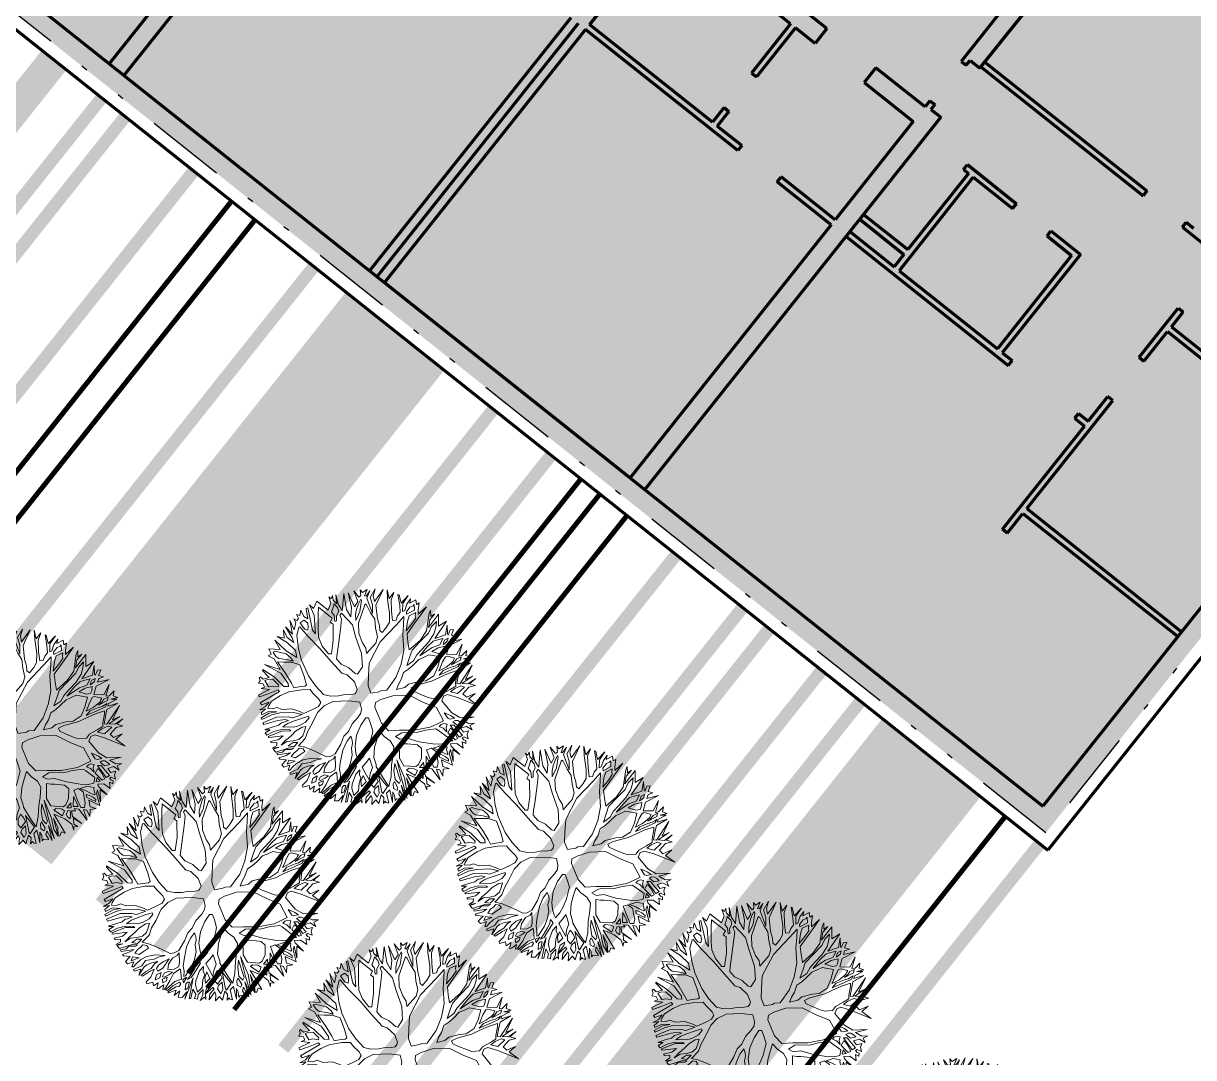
# Model space of a CAD drawing. Header units: metres. Extents: x -664657 to -643449, y -1076720 to -1062383.
# Drawn here: x -657629.28 to -657610.65, y -1068292.93 to -1068276.46 of the extents above; entities that cross this region are included whole.
import ezdxf

# ---------------------------------------------------------------- set-up
doc = ezdxf.new("R2010")
doc.units = ezdxf.units.M
doc.header["$LTSCALE"] = 0.1
doc.linetypes.add('DIVIDE', pattern=[31.75, 12.7, -6.35, 0, -6.35, 0, -6.35])
doc.layers.get('0').update_dxf_attribs({"color": 8, "lineweight": 9})
doc.layers.add('AA_THER_silná', color=1, linetype='Continuous', lineweight=70)
doc.layers.add('AA_THER_STAFAZ', color=252, linetype='Continuous', lineweight=0)
for name, color, linetype in [('AA_THER_srafy', 52, 'Continuous'), ('AA_THER_ZELEŇ', 53, 'Continuous'), ('AA_THER_čerchovaná', 84, 'DIVIDE')]:
    doc.layers.add(name, color=color, linetype=linetype)

# ---------------------------------------------------------------- blocks, each defined once
blk = doc.blocks.new('A$C0C461CEA')
for p, q in [((0.303, 0.735), (0.335, 0.855)), ((0.335, 0.855), (0.332, 0.706)), ((-0.025, 0.681), (-0.029, 0.73)), ((-0.029, 0.73), (-0.001, 0.656)), ((0.063, 0.606), (-0.009, 0.765)), ((-0.009, 0.765), (0.101, 0.706)), ((0.101, 0.706), (0.094, 0.804)), ((0.094, 0.804), (0.195, 0.61)), ((0.214, 0.725), (0.134, 0.788)), ((0.134, 0.788), (0.212, 0.751)), ((0.191, 0.795), (0.205, 0.826)), ((0.231, 0.749), (0.191, 0.795)), ((0.205, 0.826), (0.247, 0.779)), ((0.212, 0.751), (0.231, 0.749)), ((0.247, 0.779), (0.283, 0.818)), ((0.256, 0.734), (0.28, 0.713)), ((0.257, 0.695), (0.256, 0.734)), ((0.283, 0.818), (0.273, 0.766)), ((0.273, 0.766), (0.303, 0.735)), ((0.448, 0.732), (0.381, 0.832)), ((0.381, 0.832), (0.473, 0.745)), ((0.398, 0.641), (0.448, 0.732)), ((0.483, 0.777), (0.463, 0.845)), ((0.463, 0.845), (0.503, 0.812)), ((0.473, 0.745), (0.483, 0.777)), ((0.49, 0.711), (0.491, 0.762)), ((0.491, 0.762), (0.519, 0.739)), ((0.503, 0.812), (0.541, 0.849)), ((0.519, 0.739), (0.518, 0.634)), ((0.541, 0.849), (0.523, 0.775)), ((0.523, 0.775), (0.552, 0.829)), ((0.552, 0.829), (0.55, 0.733)), ((0.55, 0.733), (0.572, 0.716)), ((0.572, 0.716), (0.592, 0.82)), ((0.592, 0.82), (0.599, 0.69)), ((0.732, 0.619), (0.623, 0.824)), ((0.623, 0.824), (0.721, 0.691)), ((0.721, 0.691), (0.725, 0.772)), ((0.725, 0.772), (0.739, 0.638)), ((0.773, 0.691), (0.762, 0.79)), ((0.762, 0.79), (0.78, 0.708)), ((0.782, 0.71), (0.826, 0.755)), ((0.826, 0.755), (0.807, 0.687)), ((-0.25, 0.553), (-0.251, 0.627)), ((-0.251, 0.627), (-0.205, 0.61)), ((-0.205, 0.61), (-0.205, 0.641)), ((-0.205, 0.641), (-0.143, 0.596)), ((-0.108, 0.579), (-0.136, 0.688)), ((-0.136, 0.688), (-0.031, 0.479)), ((-0.062, 0.681), (-0.084, 0.71)), ((-0.084, 0.71), (-0.025, 0.681)), ((0.086, 0.573), (-0.062, 0.681)), ((-0.001, 0.656), (0.063, 0.606)), ((0.049, 0.709), (0.1, 0.674)), ((0.071, 0.64), (0.049, 0.709)), ((0.115, 0.58), (0.071, 0.64)), ((0.1, 0.674), (0.148, 0.626)), ((0.148, 0.626), (0.198, 0.54)), ((0.195, 0.61), (0.214, 0.725)), ((0.212, 0.581), (0.226, 0.644)), ((0.226, 0.644), (0.236, 0.684)), ((0.236, 0.684), (0.278, 0.625)), ((0.272, 0.676), (0.257, 0.695)), ((0.278, 0.625), (0.267, 0.543)), ((0.291, 0.657), (0.272, 0.676)), ((0.28, 0.713), (0.29, 0.678)), ((0.29, 0.678), (0.291, 0.657)), ((0.298, 0.594), (0.316, 0.668)), ((0.316, 0.668), (0.354, 0.641)), ((0.332, 0.706), (0.398, 0.641)), ((0.354, 0.641), (0.373, 0.618)), ((0.373, 0.618), (0.359, 0.578)), ((0.419, 0.639), (0.417, 0.618)), ((0.417, 0.618), (0.449, 0.568)), ((0.438, 0.663), (0.419, 0.639)), ((0.471, 0.697), (0.438, 0.663)), ((0.482, 0.682), (0.471, 0.697)), ((0.492, 0.669), (0.482, 0.682)), ((0.505, 0.682), (0.49, 0.711)), ((0.503, 0.634), (0.492, 0.669)), ((0.512, 0.575), (0.503, 0.634)), ((0.518, 0.634), (0.505, 0.682)), ((0.53, 0.531), (0.539, 0.622)), ((0.539, 0.622), (0.547, 0.66)), ((0.544, 0.723), (0.568, 0.689)), ((0.547, 0.66), (0.544, 0.723)), ((0.562, 0.609), (0.551, 0.471)), ((0.568, 0.689), (0.562, 0.609)), ((0.6, 0.66), (0.581, 0.563)), ((0.599, 0.69), (0.656, 0.641)), ((0.629, 0.644), (0.6, 0.66)), ((0.699, 0.587), (0.629, 0.644)), ((0.656, 0.641), (0.716, 0.594)), ((0.716, 0.594), (0.732, 0.619)), ((0.739, 0.638), (0.773, 0.691)), ((0.756, 0.617), (0.75, 0.55)), ((0.785, 0.647), (0.756, 0.617)), ((0.78, 0.708), (0.782, 0.71)), ((0.811, 0.549), (0.785, 0.647)), ((0.807, 0.687), (0.84, 0.599)), ((0.84, 0.599), (0.888, 0.613)), ((1.024, 0.679), (0.847, 0.53)), ((0.888, 0.613), (0.897, 0.711)), ((0.897, 0.711), (0.915, 0.627)), ((0.915, 0.627), (1.024, 0.679)), ((-0.386, 0.487), (-0.377, 0.497)), ((-0.28, 0.452), (-0.386, 0.487)), ((-0.377, 0.497), (-0.291, 0.473)), ((-0.291, 0.473), (-0.326, 0.577)), ((-0.326, 0.577), (-0.279, 0.488)), ((-0.256, 0.522), (-0.284, 0.582)), ((-0.284, 0.582), (-0.25, 0.553)), ((-0.279, 0.488), (-0.209, 0.448)), ((-0.207, 0.472), (-0.256, 0.522)), ((-0.215, 0.587), (-0.164, 0.562)), ((-0.208, 0.57), (-0.215, 0.587)), ((-0.212, 0.536), (-0.208, 0.57)), ((-0.186, 0.48), (-0.212, 0.536)), ((-0.164, 0.562), (-0.163, 0.47)), ((-0.143, 0.596), (-0.108, 0.579)), ((-0.134, 0.562), (-0.138, 0.487)), ((-0.138, 0.487), (-0.095, 0.443)), ((-0.111, 0.544), (-0.134, 0.562)), ((-0.084, 0.536), (-0.111, 0.544)), ((-0.05, 0.471), (-0.084, 0.536)), ((0.141, 0.467), (0.086, 0.573)), ((0.154, 0.458), (0.115, 0.58)), ((0.198, 0.54), (0.234, 0.438)), ((0.236, 0.499), (0.212, 0.581)), ((0.281, 0.388), (0.236, 0.499)), ((0.267, 0.543), (0.281, 0.388)), ((0.299, 0.519), (0.298, 0.594)), ((0.359, 0.578), (0.299, 0.519)), ((0.392, 0.572), (0.318, 0.477)), ((0.469, 0.501), (0.392, 0.572)), ((0.449, 0.568), (0.492, 0.518)), ((0.532, 0.422), (0.469, 0.501)), ((0.492, 0.518), (0.511, 0.491)), ((0.511, 0.491), (0.512, 0.575)), ((0.551, 0.471), (0.53, 0.531)), ((0.581, 0.563), (0.574, 0.456)), ((0.735, 0.569), (0.699, 0.587)), ((0.736, 0.502), (0.735, 0.569)), ((0.738, 0.409), (0.736, 0.502)), ((0.75, 0.55), (0.759, 0.494)), ((0.759, 0.494), (0.811, 0.549)), ((0.847, 0.53), (0.772, 0.454)), ((1.039, 0.454), (1.103, 0.589)), ((1.103, 0.589), (1.074, 0.465)), ((1.074, 0.465), (1.137, 0.506)), ((1.137, 0.506), (1.166, 0.562)), ((1.213, 0.508), (1.154, 0.472)), ((1.166, 0.562), (1.164, 0.508)), ((1.164, 0.508), (1.213, 0.508)), ((-0.436, 0.238), (-0.503, 0.376)), ((-0.503, 0.376), (-0.397, 0.235)), ((-0.394, 0.371), (-0.482, 0.412)), ((-0.482, 0.412), (-0.394, 0.388)), ((-0.394, 0.388), (-0.424, 0.459)), ((-0.424, 0.459), (-0.372, 0.399)), ((-0.256, 0.32), (-0.394, 0.371)), ((-0.372, 0.399), (-0.265, 0.347)), ((-0.209, 0.421), (-0.28, 0.452)), ((-0.209, 0.448), (-0.207, 0.472)), ((-0.194, 0.381), (-0.209, 0.421)), ((-0.162, 0.346), (-0.194, 0.381)), ((-0.163, 0.47), (-0.186, 0.48)), ((-0.157, 0.436), (-0.114, 0.321)), ((-0.081, 0.391), (-0.157, 0.436)), ((-0.095, 0.443), (-0.013, 0.385)), ((0.012, 0.333), (-0.081, 0.391)), ((-0.013, 0.385), (-0.05, 0.471)), ((-0.031, 0.479), (0.019, 0.379)), ((0.019, 0.379), (0.096, 0.349)), ((0.175, 0.322), (0.141, 0.467)), ((0.193, 0.345), (0.154, 0.458)), ((0.234, 0.438), (0.258, 0.367)), ((0.258, 0.367), (0.296, 0.309)), ((0.314, 0.414), (0.309, 0.363)), ((0.318, 0.477), (0.314, 0.414)), ((0.54, 0.324), (0.532, 0.422)), ((0.571, 0.374), (0.551, 0.283)), ((0.574, 0.456), (0.571, 0.374)), ((0.76, 0.363), (0.738, 0.409)), ((0.772, 0.454), (0.768, 0.41)), ((0.768, 0.41), (0.8, 0.37)), ((0.8, 0.37), (0.955, 0.401)), ((0.983, 0.384), (0.943, 0.354)), ((0.955, 0.401), (1.039, 0.454)), ((1.022, 0.404), (0.983, 0.384)), ((1.008, 0.359), (1.022, 0.404)), ((1.06, 0.421), (1.046, 0.396)), ((1.046, 0.396), (1.046, 0.37)), ((1.046, 0.37), (1.102, 0.394)), ((1.085, 0.438), (1.06, 0.421)), ((1.084, 0.364), (1.065, 0.329)), ((1.151, 0.377), (1.084, 0.364)), ((1.117, 0.447), (1.085, 0.438)), ((1.102, 0.394), (1.117, 0.447)), ((1.154, 0.472), (1.142, 0.409)), ((1.142, 0.409), (1.193, 0.416)), ((1.216, 0.393), (1.151, 0.377)), ((1.193, 0.416), (1.206, 0.47)), ((1.206, 0.47), (1.232, 0.441)), ((1.216, 0.353), (1.216, 0.393)), ((1.232, 0.441), (1.276, 0.429)), ((1.276, 0.429), (1.239, 0.399)), ((1.239, 0.399), (1.239, 0.378)), ((1.239, 0.378), (1.266, 0.383)), ((1.266, 0.383), (1.281, 0.398)), ((1.308, 0.383), (1.275, 0.358)), ((1.281, 0.398), (1.308, 0.383)), ((-0.526, 0.187), (-0.556, 0.247)), ((-0.556, 0.247), (-0.505, 0.187)), ((-0.495, 0.221), (-0.55, 0.309)), ((-0.55, 0.309), (-0.495, 0.256)), ((-0.495, 0.256), (-0.436, 0.238)), ((-0.265, 0.347), (-0.176, 0.312)), ((-0.174, 0.275), (-0.256, 0.32)), ((-0.176, 0.312), (-0.162, 0.346)), ((-0.142, 0.224), (-0.174, 0.275)), ((-0.114, 0.321), (-0.04, 0.095)), ((0.154, 0.269), (0.012, 0.333)), ((0.096, 0.349), (0.175, 0.322)), ((0.266, 0.178), (0.154, 0.269)), ((0.24, 0.295), (0.193, 0.345)), ((0.308, 0.222), (0.24, 0.295)), ((0.296, 0.309), (0.308, 0.222)), ((0.309, 0.363), (0.334, 0.286)), ((0.334, 0.286), (0.348, 0.221)), ((0.485, 0.148), (0.513, 0.258)), ((0.513, 0.258), (0.54, 0.324)), ((0.551, 0.283), (0.534, 0.218)), ((0.619, 0.192), (0.694, 0.255)), ((0.694, 0.255), (0.731, 0.289)), ((0.834, 0.289), (0.726, 0.197)), ((0.731, 0.289), (0.76, 0.363)), ((0.992, 0.29), (0.834, 0.289)), ((0.943, 0.354), (0.922, 0.336)), ((0.922, 0.336), (0.992, 0.342)), ((0.99, 0.219), (0.992, 0.29)), ((0.992, 0.342), (1.008, 0.359)), ((1.019, 0.28), (1.014, 0.25)), ((1.014, 0.25), (1.022, 0.223)), ((1.04, 0.305), (1.019, 0.28)), ((1.022, 0.223), (1.057, 0.251)), ((1.065, 0.28), (1.04, 0.305)), ((1.161, 0.247), (1.054, 0.196)), ((1.057, 0.251), (1.11, 0.266)), ((1.065, 0.329), (1.216, 0.353)), ((1.11, 0.266), (1.065, 0.28)), ((1.115, 0.327), (1.094, 0.318)), ((1.094, 0.318), (1.123, 0.272)), ((1.157, 0.334), (1.115, 0.327)), ((1.123, 0.272), (1.221, 0.303)), ((1.223, 0.332), (1.157, 0.334)), ((1.207, 0.21), (1.161, 0.247)), ((1.221, 0.277), (1.173, 0.268)), ((1.173, 0.268), (1.209, 0.239)), ((1.209, 0.239), (1.221, 0.277)), ((1.221, 0.303), (1.223, 0.332)), ((1.265, 0.299), (1.236, 0.242)), ((1.263, 0.236), (1.379, 0.275)), ((1.336, 0.335), (1.265, 0.299)), ((1.275, 0.358), (1.336, 0.335)), ((1.379, 0.275), (1.301, 0.236)), ((-0.612, 0.165), (-0.577, 0.172)), ((-0.557, 0.142), (-0.612, 0.165)), ((-0.577, 0.172), (-0.583, 0.229)), ((-0.583, 0.229), (-0.536, 0.174)), ((-0.551, 0.117), (-0.557, 0.142)), ((-0.536, 0.174), (-0.526, 0.187)), ((-0.509, 0.126), (-0.526, 0.126)), ((-0.526, 0.126), (-0.492, 0.08)), ((-0.416, 0.057), (-0.509, 0.126)), ((-0.505, 0.187), (-0.335, 0.163)), ((-0.415, 0.205), (-0.495, 0.221)), ((-0.444, 0.15), (-0.46, 0.141)), ((-0.46, 0.141), (-0.318, -0.013)), ((-0.353, 0.149), (-0.444, 0.15)), ((-0.335, 0.163), (-0.415, 0.205)), ((-0.397, 0.235), (-0.263, 0.181)), ((-0.273, 0.155), (-0.353, 0.149)), ((-0.191, 0.121), (-0.273, 0.155)), ((-0.263, 0.181), (-0.194, 0.167)), ((-0.194, 0.167), (-0.145, 0.146)), ((-0.145, 0.146), (-0.114, 0.159)), ((-0.114, 0.159), (-0.142, 0.224)), ((0.364, 0.065), (0.266, 0.178)), ((0.348, 0.221), (0.354, 0.16)), ((0.354, 0.16), (0.409, 0.103)), ((0.498, 0.096), (0.485, 0.148)), ((0.534, 0.218), (0.533, 0.155)), ((0.533, 0.155), (0.567, 0.153)), ((0.567, 0.153), (0.619, 0.192)), ((0.726, 0.197), (0.588, 0.099)), ((0.934, -0.024), (0.985, 0.138)), ((0.985, 0.138), (0.99, 0.219)), ((1.029, 0.181), (0.99, 0.078)), ((1.054, 0.196), (1.029, 0.181)), ((1.15, 0.081), (1.193, 0.151)), ((1.193, 0.151), (1.207, 0.21)), ((1.249, 0.194), (1.201, 0.132)), ((1.201, 0.132), (1.201, 0.118)), ((1.236, 0.242), (1.263, 0.236)), ((1.242, 0.105), (1.277, 0.128)), ((1.268, 0.179), (1.249, 0.194)), ((1.314, 0.169), (1.268, 0.179)), ((1.277, 0.128), (1.319, 0.158)), ((1.411, 0.18), (1.289, 0.213)), ((1.289, 0.213), (1.317, 0.184)), ((1.327, 0.131), (1.294, 0.108)), ((1.301, 0.236), (1.411, 0.18)), ((1.305, 0.077), (1.384, 0.138)), ((1.319, 0.158), (1.314, 0.169)), ((1.317, 0.184), (1.443, 0.155)), ((1.367, 0.149), (1.327, 0.131)), ((1.443, 0.155), (1.34, 0.081)), ((1.384, 0.138), (1.367, 0.149)), ((-0.493, -0.002), (-0.644, 0.041)), ((-0.644, 0.041), (-0.485, 0.03)), ((-0.635, 0.101), (-0.551, 0.117)), ((-0.519, 0.086), (-0.635, 0.101)), ((-0.485, 0.03), (-0.519, 0.086)), ((-0.492, 0.08), (-0.453, 0.038)), ((-0.453, 0.038), (-0.411, 0.003)), ((-0.354, -0.026), (-0.416, 0.057)), ((-0.411, 0.003), (-0.354, -0.026)), ((-0.099, 0.096), (-0.191, 0.121)), ((-0.05, 0.048), (-0.099, 0.096)), ((0, -0.086), (-0.05, 0.048)), ((-0.04, 0.095), (0.101, -0.11)), ((0.435, -0.079), (0.364, 0.065)), ((0.409, 0.103), (0.439, 0.053)), ((0.439, 0.053), (0.476, 0.01)), ((0.476, 0.01), (0.498, 0.096)), ((0.588, 0.099), (0.514, -0.053)), ((0.99, 0.078), (0.966, -0.017)), ((1.064, -0.035), (1.15, 0.081)), ((1.184, 0.044), (1.176, -0.007)), ((1.242, 0.072), (1.184, 0.044)), ((1.201, 0.118), (1.192, 0.06)), ((1.192, 0.06), (1.242, 0.105)), ((1.297, 0.051), (1.242, 0.072)), ((1.294, 0.108), (1.276, 0.086)), ((1.276, 0.086), (1.305, 0.077)), ((1.347, 0.037), (1.297, 0.051)), ((1.34, 0.081), (1.406, 0.061)), ((1.386, 0.006), (1.347, 0.037)), ((1.367, -0.026), (1.386, 0.006)), ((1.421, 0.016), (1.398, -0.011)), ((1.406, 0.061), (1.454, 0.109)), ((1.495, 0.013), (1.421, 0.016)), ((1.454, 0.109), (1.431, 0.05)), ((1.431, 0.05), (1.495, 0.013)), ((-0.672, -0.144), (-0.697, -0.115)), ((-0.697, -0.115), (-0.649, -0.134)), ((-0.599, -0.118), (-0.687, -0.081)), ((-0.687, -0.081), (-0.582, -0.108)), ((-0.508, -0.101), (-0.659, -0.004)), ((-0.659, -0.004), (-0.5, -0.057)), ((-0.649, -0.134), (-0.599, -0.118)), ((-0.582, -0.108), (-0.544, -0.105)), ((-0.544, -0.105), (-0.508, -0.101)), ((-0.5, -0.057), (-0.412, -0.054)), ((-0.412, -0.054), (-0.493, -0.002)), ((-0.33, -0.078), (-0.491, -0.12)), ((-0.491, -0.12), (-0.481, -0.145)), ((-0.208, -0.104), (-0.33, -0.078)), ((-0.318, -0.013), (-0.221, -0.06)), ((-0.221, -0.06), (-0.118, -0.072)), ((-0.023, -0.134), (-0.208, -0.104)), ((-0.118, -0.072), (-0.051, -0.067)), ((-0.051, -0.067), (0, -0.086)), ((0.101, -0.11), (0.215, -0.18)), ((0.412, -0.132), (0.435, -0.079)), ((0.514, -0.053), (0.492, -0.182)), ((0.864, -0.159), (0.934, -0.024)), ((0.908, -0.119), (0.897, -0.15)), ((0.966, -0.017), (0.908, -0.119)), ((0.973, -0.127), (1.064, -0.035)), ((1.084, -0.067), (1.026, -0.151)), ((1.138, -0.047), (1.084, -0.067)), ((1.225, -0.095), (1.138, -0.047)), ((1.176, -0.007), (1.277, -0.02)), ((1.271, -0.153), (1.225, -0.095)), ((1.231, -0.04), (1.321, -0.091)), ((1.289, -0.041), (1.231, -0.04)), ((1.277, -0.02), (1.367, -0.026)), ((1.324, -0.116), (1.277, -0.096)), ((1.277, -0.096), (1.303, -0.157)), ((1.346, -0.047), (1.289, -0.041)), ((1.303, -0.157), (1.324, -0.116)), ((1.321, -0.091), (1.346, -0.047)), ((1.374, -0.053), (1.346, -0.093)), ((1.346, -0.093), (1.374, -0.091)), ((1.374, -0.091), (1.353, -0.129)), ((1.514, -0.029), (1.374, -0.053)), ((1.398, -0.011), (1.514, -0.029)), ((1.41, -0.147), (1.519, -0.094)), ((1.519, -0.094), (1.431, -0.145)), ((-0.721, -0.288), (-0.583, -0.227)), ((-0.701, -0.157), (-0.672, -0.144)), ((-0.634, -0.167), (-0.701, -0.157)), ((-0.49, -0.229), (-0.658, -0.302)), ((-0.583, -0.227), (-0.634, -0.167)), ((-0.561, -0.129), (-0.611, -0.142)), ((-0.611, -0.142), (-0.575, -0.175)), ((-0.575, -0.175), (-0.552, -0.204)), ((-0.519, -0.137), (-0.561, -0.129)), ((-0.552, -0.204), (-0.506, -0.197)), ((-0.491, -0.179), (-0.519, -0.137)), ((-0.506, -0.197), (-0.448, -0.22)), ((-0.444, -0.203), (-0.491, -0.179)), ((-0.465, -0.267), (-0.49, -0.229)), ((-0.481, -0.145), (-0.435, -0.149)), ((-0.448, -0.22), (-0.444, -0.203)), ((-0.435, -0.149), (-0.35, -0.207)), ((-0.35, -0.207), (-0.2, -0.314)), ((0.101, -0.19), (-0.023, -0.134)), ((0.147, -0.271), (0.101, -0.19)), ((0.215, -0.18), (0.302, -0.23)), ((0.302, -0.23), (0.386, -0.241)), ((0.386, -0.241), (0.412, -0.157)), ((0.412, -0.157), (0.412, -0.132)), ((0.492, -0.182), (0.493, -0.246)), ((0.814, -0.262), (0.864, -0.159)), ((0.897, -0.15), (0.901, -0.228)), ((0.901, -0.228), (0.946, -0.198)), ((0.946, -0.198), (0.973, -0.127)), ((1.009, -0.187), (0.98, -0.225)), ((0.98, -0.225), (1.12, -0.297)), ((1.026, -0.151), (1.009, -0.187)), ((1.208, -0.294), (1.276, -0.187)), ((1.287, -0.212), (1.256, -0.26)), ((1.262, -0.288), (1.356, -0.236)), ((1.276, -0.187), (1.271, -0.153)), ((1.318, -0.192), (1.287, -0.212)), ((1.394, -0.229), (1.298, -0.308)), ((1.356, -0.236), (1.318, -0.192)), ((1.347, -0.14), (1.333, -0.161)), ((1.333, -0.161), (1.36, -0.194)), ((1.368, -0.148), (1.347, -0.14)), ((1.353, -0.129), (1.41, -0.147)), ((1.36, -0.194), (1.389, -0.194)), ((1.4, -0.166), (1.368, -0.148)), ((1.389, -0.194), (1.421, -0.179)), ((1.476, -0.191), (1.394, -0.229)), ((1.421, -0.179), (1.4, -0.166)), ((1.431, -0.145), (1.486, -0.17)), ((1.541, -0.201), (1.476, -0.191)), ((1.486, -0.17), (1.527, -0.148)), ((1.527, -0.148), (1.511, -0.184)), ((1.511, -0.184), (1.541, -0.201)), ((-0.722, -0.374), (-0.67, -0.354)), ((-0.67, -0.354), (-0.721, -0.288)), ((-0.658, -0.302), (-0.588, -0.343)), ((-0.588, -0.343), (-0.459, -0.411)), ((-0.431, -0.251), (-0.465, -0.267)), ((-0.402, -0.266), (-0.431, -0.251)), ((-0.281, -0.328), (-0.402, -0.266)), ((-0.167, -0.411), (-0.281, -0.328)), ((-0.2, -0.314), (-0.141, -0.358)), ((-0.141, -0.358), (-0.098, -0.387)), ((-0.025, -0.371), (0.046, -0.318)), ((0.046, -0.318), (0.128, -0.29)), ((0.202, -0.337), (0.101, -0.37)), ((0.128, -0.29), (0.147, -0.271)), ((0.284, -0.347), (0.202, -0.337)), ((0.301, -0.364), (0.284, -0.347)), ((0.493, -0.246), (0.533, -0.274)), ((0.533, -0.274), (0.71, -0.29)), ((0.71, -0.29), (0.814, -0.262)), ((0.773, -0.347), (0.846, -0.329)), ((0.833, -0.407), (0.773, -0.347)), ((0.846, -0.329), (0.914, -0.295)), ((0.914, -0.295), (0.987, -0.292)), ((0.987, -0.292), (1.076, -0.35)), ((1.076, -0.35), (1.146, -0.402)), ((1.12, -0.297), (1.208, -0.294)), ((1.322, -0.346), (1.122, -0.328)), ((1.122, -0.328), (1.314, -0.377)), ((1.256, -0.26), (1.262, -0.288)), ((1.298, -0.308), (1.389, -0.301)), ((1.436, -0.382), (1.322, -0.346)), ((1.439, -0.334), (1.334, -0.329)), ((1.334, -0.329), (1.521, -0.375)), ((1.389, -0.301), (1.527, -0.295)), ((1.513, -0.369), (1.439, -0.334)), ((1.527, -0.295), (1.496, -0.321)), ((1.496, -0.321), (1.528, -0.358)), ((1.528, -0.358), (1.513, -0.369)), ((-0.605, -0.381), (-0.722, -0.374)), ((-0.671, -0.512), (-0.715, -0.477)), ((-0.715, -0.477), (-0.643, -0.483)), ((-0.705, -0.422), (-0.705, -0.403)), ((-0.705, -0.403), (-0.475, -0.468)), ((-0.602, -0.457), (-0.705, -0.422)), ((-0.643, -0.483), (-0.602, -0.457)), ((-0.562, -0.478), (-0.608, -0.497)), ((-0.429, -0.459), (-0.605, -0.381)), ((-0.528, -0.49), (-0.562, -0.478)), ((-0.475, -0.468), (-0.429, -0.459)), ((-0.459, -0.411), (-0.383, -0.446)), ((-0.383, -0.446), (-0.284, -0.456)), ((-0.284, -0.456), (-0.182, -0.436)), ((-0.099, -0.448), (-0.274, -0.489)), ((-0.182, -0.436), (-0.167, -0.411)), ((0.06, -0.41), (-0.099, -0.448)), ((-0.098, -0.387), (-0.025, -0.371)), ((0.101, -0.37), (0.06, -0.41)), ((0.252, -0.551), (0.271, -0.484)), ((0.271, -0.484), (0.295, -0.448)), ((0.295, -0.448), (0.313, -0.389)), ((0.313, -0.389), (0.301, -0.364)), ((0.348, -0.481), (0.309, -0.559)), ((0.414, -0.386), (0.348, -0.481)), ((0.482, -0.404), (0.414, -0.386)), ((0.518, -0.429), (0.482, -0.404)), ((0.544, -0.477), (0.518, -0.429)), ((0.574, -0.561), (0.544, -0.477)), ((0.601, -0.382), (0.587, -0.408)), ((0.587, -0.408), (0.628, -0.487)), ((0.66, -0.39), (0.601, -0.382)), ((0.74, -0.406), (0.66, -0.39)), ((0.768, -0.431), (0.74, -0.406)), ((0.831, -0.489), (0.768, -0.431)), ((0.896, -0.469), (0.833, -0.407)), ((0.987, -0.527), (0.896, -0.469)), ((1.146, -0.366), (1.331, -0.398)), ((1.205, -0.406), (1.146, -0.366)), ((1.146, -0.402), (1.247, -0.462)), ((1.293, -0.438), (1.205, -0.406)), ((1.247, -0.462), (1.328, -0.531)), ((1.35, -0.423), (1.293, -0.438)), ((1.308, -0.455), (1.382, -0.454)), ((1.323, -0.478), (1.308, -0.455)), ((1.314, -0.377), (1.526, -0.421)), ((1.367, -0.498), (1.323, -0.478)), ((1.331, -0.398), (1.35, -0.423)), ((1.403, -0.475), (1.367, -0.498)), ((1.526, -0.421), (1.375, -0.412)), ((1.375, -0.412), (1.53, -0.449)), ((1.382, -0.454), (1.403, -0.475)), ((1.53, -0.449), (1.415, -0.452)), ((1.415, -0.452), (1.445, -0.477)), ((1.521, -0.375), (1.436, -0.382)), ((1.445, -0.477), (1.505, -0.474)), ((1.505, -0.474), (1.477, -0.522)), ((-0.697, -0.539), (-0.671, -0.512)), ((-0.651, -0.541), (-0.697, -0.539)), ((-0.67, -0.585), (-0.643, -0.564)), ((-0.628, -0.583), (-0.67, -0.585)), ((-0.643, -0.564), (-0.651, -0.541)), ((-0.569, -0.633), (-0.628, -0.583)), ((-0.608, -0.497), (-0.603, -0.545)), ((-0.603, -0.545), (-0.555, -0.54)), ((-0.569, -0.566), (-0.571, -0.578)), ((-0.571, -0.578), (-0.503, -0.638)), ((-0.439, -0.537), (-0.569, -0.566)), ((-0.555, -0.54), (-0.523, -0.534)), ((-0.5, -0.512), (-0.528, -0.49)), ((-0.523, -0.534), (-0.5, -0.512)), ((-0.274, -0.489), (-0.439, -0.537)), ((0.215, -0.623), (0.252, -0.551)), ((0.309, -0.559), (0.276, -0.629)), ((0.627, -0.632), (0.574, -0.561)), ((0.628, -0.487), (0.7, -0.576)), ((0.7, -0.576), (0.793, -0.643)), ((0.885, -0.552), (0.831, -0.489)), ((0.927, -0.618), (0.885, -0.552)), ((0.973, -0.572), (1.072, -0.589)), ((0.997, -0.622), (0.973, -0.572)), ((1.063, -0.541), (0.987, -0.527)), ((1.084, -0.55), (1.063, -0.541)), ((1.072, -0.589), (1.119, -0.642)), ((1.24, -0.542), (1.084, -0.55)), ((1.135, -0.61), (1.181, -0.601)), ((1.271, -0.556), (1.173, -0.572)), ((1.173, -0.572), (1.345, -0.623)), ((1.181, -0.601), (1.228, -0.603)), ((1.228, -0.603), (1.262, -0.674)), ((1.328, -0.531), (1.24, -0.542)), ((1.32, -0.545), (1.271, -0.556)), ((1.362, -0.62), (1.32, -0.545)), ((1.492, -0.575), (1.361, -0.539)), ((1.361, -0.539), (1.376, -0.585)), ((1.376, -0.585), (1.48, -0.613)), ((1.434, -0.521), (1.395, -0.521)), ((1.395, -0.521), (1.492, -0.575)), ((1.485, -0.543), (1.434, -0.521)), ((1.477, -0.522), (1.485, -0.543)), ((-0.537, -0.67), (-0.676, -0.63)), ((-0.676, -0.63), (-0.569, -0.633)), ((-0.639, -0.698), (-0.537, -0.67)), ((-0.507, -0.691), (-0.639, -0.698)), ((-0.532, -0.735), (-0.456, -0.699)), ((-0.456, -0.699), (-0.507, -0.691)), ((-0.503, -0.638), (-0.373, -0.687)), ((-0.374, -0.724), (-0.483, -0.76)), ((-0.302, -0.746), (-0.374, -0.724)), ((-0.373, -0.687), (-0.256, -0.714)), ((-0.256, -0.714), (-0.076, -0.727)), ((-0.076, -0.727), (0.048, -0.713)), ((0.048, -0.713), (0.165, -0.682)), ((0.165, -0.682), (0.215, -0.623)), ((0.276, -0.629), (0.273, -0.73)), ((0.648, -0.697), (0.627, -0.632)), ((0.706, -0.765), (0.648, -0.697)), ((0.68, -0.635), (0.71, -0.698)), ((0.723, -0.641), (0.68, -0.635)), ((0.71, -0.698), (0.771, -0.775)), ((0.755, -0.654), (0.723, -0.641)), ((0.793, -0.687), (0.755, -0.654)), ((0.793, -0.643), (0.86, -0.669)), ((0.861, -0.713), (0.793, -0.687)), ((0.86, -0.669), (0.919, -0.683)), ((0.923, -0.765), (0.861, -0.713)), ((0.919, -0.683), (0.953, -0.683)), ((0.953, -0.683), (0.927, -0.618)), ((1.018, -0.681), (0.997, -0.622)), ((1.087, -0.68), (1.018, -0.681)), ((1.033, -0.716), (1.053, -0.774)), ((1.078, -0.743), (1.033, -0.716)), ((1.171, -0.679), (1.087, -0.68)), ((1.099, -0.713), (1.174, -0.717)), ((1.139, -0.759), (1.099, -0.713)), ((1.119, -0.642), (1.171, -0.679)), ((1.169, -0.658), (1.135, -0.61)), ((1.218, -0.683), (1.169, -0.658)), ((1.174, -0.717), (1.193, -0.78)), ((1.262, -0.674), (1.218, -0.683)), ((1.22, -0.716), (1.225, -0.775)), ((1.246, -0.741), (1.22, -0.716)), ((1.339, -0.652), (1.266, -0.621)), ((1.266, -0.621), (1.279, -0.67)), ((1.279, -0.67), (1.304, -0.696)), ((1.304, -0.696), (1.367, -0.69)), ((1.367, -0.69), (1.339, -0.652)), ((1.345, -0.623), (1.362, -0.62)), ((1.404, -0.631), (1.364, -0.641)), ((1.364, -0.641), (1.432, -0.706)), ((1.432, -0.706), (1.386, -0.715)), ((1.386, -0.715), (1.406, -0.775)), ((1.457, -0.664), (1.404, -0.631)), ((1.461, -0.634), (1.444, -0.636)), ((1.444, -0.636), (1.457, -0.664)), ((1.48, -0.613), (1.461, -0.634)), ((-0.54, -0.767), (-0.622, -0.732)), ((-0.622, -0.732), (-0.532, -0.735)), ((-0.483, -0.76), (-0.59, -0.822)), ((-0.59, -0.822), (-0.54, -0.767)), ((-0.568, -0.862), (-0.416, -0.81)), ((-0.388, -0.824), (-0.446, -0.892)), ((-0.416, -0.81), (-0.302, -0.746)), ((-0.329, -0.8), (-0.388, -0.824)), ((-0.381, -0.913), (-0.335, -0.847)), ((-0.335, -0.847), (-0.287, -0.798)), ((-0.287, -0.798), (-0.329, -0.8)), ((-0.283, -0.813), (-0.322, -0.887)), ((-0.221, -0.753), (-0.283, -0.813)), ((-0.092, -0.771), (-0.221, -0.753)), ((-0.004, -0.791), (-0.092, -0.771)), ((-0.024, -0.869), (-0.002, -0.812)), ((-0.002, -0.812), (-0.004, -0.791)), ((0.055, -0.78), (0.014, -0.86)), ((0.103, -0.771), (0.055, -0.78)), ((0.185, -0.745), (0.103, -0.771)), ((0.227, -0.745), (0.185, -0.745)), ((0.25, -0.786), (0.227, -0.745)), ((0.249, -0.862), (0.25, -0.786)), ((0.273, -0.73), (0.303, -0.824)), ((0.303, -0.824), (0.376, -0.924)), ((0.766, -0.864), (0.706, -0.765)), ((0.771, -0.775), (0.873, -0.86)), ((0.975, -0.826), (0.923, -0.765)), ((0.943, -0.738), (0.987, -0.729)), ((0.979, -0.769), (0.943, -0.738)), ((1.031, -0.928), (0.975, -0.826)), ((1.005, -0.804), (0.979, -0.769)), ((0.987, -0.729), (1.026, -0.796)), ((1.045, -0.869), (1.005, -0.804)), ((1.026, -0.796), (1.051, -0.84)), ((1.051, -0.84), (1.075, -0.882)), ((1.053, -0.774), (1.127, -0.856)), ((1.111, -0.744), (1.078, -0.743)), ((1.151, -0.786), (1.111, -0.744)), ((1.193, -0.78), (1.139, -0.759)), ((1.217, -0.83), (1.151, -0.786)), ((1.239, -0.897), (1.217, -0.83)), ((1.225, -0.775), (1.289, -0.835)), ((1.293, -0.863), (1.24, -0.831)), ((1.24, -0.831), (1.264, -0.903)), ((1.269, -0.792), (1.246, -0.741)), ((1.292, -0.73), (1.269, -0.733)), ((1.269, -0.733), (1.293, -0.833)), ((1.289, -0.835), (1.269, -0.792)), ((1.314, -0.791), (1.292, -0.73)), ((1.293, -0.833), (1.345, -0.856)), ((1.366, -0.826), (1.314, -0.791)), ((1.351, -0.74), (1.321, -0.736)), ((1.321, -0.736), (1.366, -0.826)), ((1.406, -0.775), (1.351, -0.74)), ((-0.457, -0.859), (-0.568, -0.862)), ((-0.519, -0.958), (-0.457, -0.859)), ((-0.458, -0.964), (-0.519, -0.958)), ((-0.463, -0.909), (-0.469, -0.936)), ((-0.469, -0.936), (-0.415, -0.93)), ((-0.446, -0.892), (-0.463, -0.909)), ((-0.456, -0.999), (-0.458, -0.964)), ((-0.402, -0.959), (-0.456, -0.999)), ((-0.415, -0.93), (-0.381, -0.913)), ((-0.275, -0.955), (-0.402, -0.959)), ((-0.396, -1.075), (-0.275, -0.955)), ((-0.237, -0.968), (-0.396, -1.075)), ((-0.322, -0.887), (-0.355, -0.942)), ((-0.355, -0.942), (-0.206, -0.924)), ((-0.105, -0.95), (-0.237, -0.968)), ((-0.206, -0.924), (-0.095, -0.918)), ((-0.078, -0.962), (-0.105, -0.95)), ((-0.102, -1.004), (-0.078, -0.962)), ((-0.095, -0.918), (-0.04, -0.918)), ((-0.04, -0.918), (-0.024, -0.869)), ((0.014, -0.86), (-0.027, -0.987)), ((0.206, -0.982), (0.243, -0.953)), ((0.243, -0.953), (0.249, -0.862)), ((0.292, -0.925), (0.277, -0.999)), ((0.309, -0.927), (0.292, -0.925)), ((0.33, -0.981), (0.309, -0.927)), ((0.376, -0.924), (0.427, -1.003)), ((0.693, -0.999), (0.75, -0.958)), ((0.75, -0.958), (0.766, -0.918)), ((0.766, -0.918), (0.766, -0.864)), ((0.789, -0.874), (0.884, -0.921)), ((0.804, -0.903), (0.789, -0.874)), ((0.804, -0.956), (0.804, -0.903)), ((0.813, -0.977), (0.804, -0.956)), ((0.873, -0.86), (0.932, -0.9)), ((0.884, -0.921), (0.914, -0.946)), ((0.914, -0.946), (0.914, -0.998)), ((0.932, -0.9), (0.98, -0.916)), ((0.939, -0.942), (0.95, -1.023)), ((0.95, -0.942), (0.939, -0.942)), ((1.04, -0.98), (0.95, -0.942)), ((0.98, -0.916), (1.029, -0.945)), ((1.029, -0.945), (1.031, -0.928)), ((1.075, -0.925), (1.045, -0.869)), ((1.05, -0.921), (1.086, -0.98)), ((1.051, -0.97), (1.05, -0.921)), ((1.086, -0.98), (1.051, -0.97)), ((1.075, -0.882), (1.075, -0.925)), ((1.259, -1.006), (1.085, -0.865)), ((1.085, -0.865), (1.242, -1.046)), ((1.098, -0.94), (1.107, -0.921)), ((1.105, -0.963), (1.098, -0.94)), ((1.156, -0.996), (1.105, -0.963)), ((1.107, -0.921), (1.156, -0.965)), ((1.127, -0.856), (1.163, -0.878)), ((1.156, -0.965), (1.156, -0.996)), ((1.163, -0.878), (1.239, -0.897)), ((1.249, -0.922), (1.189, -0.924)), ((1.189, -0.924), (1.265, -0.987)), ((1.281, -0.953), (1.249, -0.922)), ((1.264, -0.903), (1.302, -0.93)), ((1.302, -0.93), (1.281, -0.953)), ((1.327, -0.913), (1.293, -0.863)), ((1.345, -0.856), (1.318, -0.856)), ((1.318, -0.856), (1.327, -0.913)), ((-0.36, -1.114), (-0.235, -1.047)), ((-0.222, -1.071), (-0.242, -1.119)), ((-0.235, -1.047), (-0.102, -1.004)), ((-0.142, -1.045), (-0.222, -1.071)), ((-0.16, -1.106), (-0.125, -1.059)), ((-0.125, -1.059), (-0.142, -1.045)), ((-0.098, -1.074), (-0.109, -1.185)), ((-0.075, -1.069), (-0.098, -1.074)), ((-0.066, -1.3), (-0.075, -1.069)), ((-0.027, -0.987), (-0.034, -1.08)), ((-0.034, -1.08), (-0.027, -1.189)), ((0.102, -1.129), (0.142, -1.04)), ((0.184, -1.043), (0.122, -1.171)), ((0.142, -1.04), (0.206, -0.982)), ((0.246, -0.974), (0.184, -1.043)), ((0.197, -1.113), (0.23, -1.077)), ((0.23, -1.077), (0.246, -0.974)), ((0.264, -1.085), (0.258, -1.15)), ((0.277, -0.999), (0.264, -1.085)), ((0.321, -1.112), (0.333, -1.053)), ((0.333, -1.053), (0.33, -0.981)), ((0.374, -0.999), (0.362, -1.036)), ((0.362, -1.036), (0.365, -1.114)), ((0.41, -1.033), (0.374, -0.999)), ((0.444, -1.071), (0.41, -1.033)), ((0.427, -1.003), (0.48, -1.062)), ((0.457, -1.127), (0.444, -1.071)), ((0.48, -1.062), (0.512, -1.16)), ((0.558, -1.109), (0.631, -1.046)), ((0.631, -1.046), (0.693, -0.999)), ((0.746, -1.013), (0.692, -1.098)), ((0.726, -1.085), (0.746, -1.013)), ((0.726, -1.131), (0.726, -1.085)), ((0.79, -1.059), (0.793, -1.031)), ((0.802, -1.122), (0.79, -1.059)), ((0.793, -1.031), (0.796, -0.994)), ((0.796, -0.994), (0.85, -1.098)), ((0.841, -1.024), (0.813, -0.977)), ((0.885, -1.058), (0.841, -1.024)), ((0.914, -0.998), (0.885, -1.058)), ((0.903, -1.11), (0.906, -1.064)), ((0.906, -1.064), (0.934, -1.03)), ((0.934, -1.03), (0.94, -1.076)), ((0.94, -1.076), (0.939, -1.127)), ((0.95, -1.023), (1.001, -1.095)), ((1.032, -1.052), (1.04, -0.98)), ((1.059, -1.178), (1.032, -1.052)), ((1.059, -1.012), (1.058, -1.092)), ((1.058, -1.092), (1.075, -1.163)), ((1.08, -1.009), (1.059, -1.012)), ((1.097, -1.037), (1.08, -1.009)), ((1.085, -1.069), (1.097, -1.037)), ((1.092, -1.167), (1.085, -1.069)), ((1.115, -1.083), (1.103, -1.165)), ((1.155, -1.127), (1.115, -1.083)), ((1.192, -1.097), (1.14, -1.053)), ((1.14, -1.053), (1.155, -1.127)), ((1.242, -1.046), (1.185, -0.992)), ((1.185, -0.992), (1.213, -1.063)), ((1.213, -1.063), (1.192, -1.097)), ((1.265, -0.987), (1.259, -1.006)), ((-0.351, -1.121), (-0.36, -1.114)), ((-0.255, -1.094), (-0.351, -1.121)), ((-0.305, -1.172), (-0.267, -1.159)), ((-0.305, -1.187), (-0.305, -1.172)), ((-0.273, -1.193), (-0.305, -1.187)), ((-0.254, -1.22), (-0.273, -1.193)), ((-0.267, -1.159), (-0.255, -1.094)), ((-0.227, -1.182), (-0.254, -1.22)), ((-0.242, -1.119), (-0.248, -1.151)), ((-0.248, -1.151), (-0.172, -1.146)), ((-0.189, -1.184), (-0.227, -1.182)), ((-0.141, -1.15), (-0.193, -1.224)), ((-0.193, -1.224), (-0.189, -1.184)), ((-0.172, -1.146), (-0.16, -1.106)), ((-0.146, -1.278), (-0.141, -1.15)), ((-0.109, -1.185), (-0.125, -1.278)), ((-0.027, -1.189), (0.003, -1.241)), ((0.051, -1.215), (0.056, -1.171)), ((0.097, -1.194), (0.053, -1.265)), ((0.056, -1.171), (0.102, -1.129)), ((0.072, -1.268), (0.097, -1.194)), ((0.122, -1.171), (0.102, -1.252)), ((0.143, -1.221), (0.197, -1.113)), ((0.207, -1.153), (0.183, -1.225)), ((0.232, -1.127), (0.207, -1.153)), ((0.219, -1.203), (0.227, -1.18)), ((0.228, -1.245), (0.219, -1.203)), ((0.227, -1.18), (0.232, -1.127)), ((0.258, -1.15), (0.261, -1.188)), ((0.261, -1.188), (0.267, -1.213)), ((0.267, -1.213), (0.294, -1.15)), ((0.325, -1.162), (0.284, -1.234)), ((0.294, -1.15), (0.321, -1.112)), ((0.297, -1.24), (0.34, -1.156)), ((0.34, -1.156), (0.325, -1.162)), ((0.365, -1.114), (0.382, -1.166)), ((0.382, -1.166), (0.395, -1.216)), ((0.418, -1.245), (0.443, -1.184)), ((0.443, -1.184), (0.457, -1.127)), ((0.48, -1.148), (0.458, -1.192)), ((0.458, -1.192), (0.465, -1.255)), ((0.465, -1.255), (0.5, -1.209)), ((0.5, -1.209), (0.48, -1.148)), ((0.512, -1.16), (0.558, -1.109)), ((0.564, -1.133), (0.538, -1.164)), ((0.538, -1.164), (0.551, -1.2)), ((0.551, -1.2), (0.555, -1.234)), ((0.596, -1.13), (0.564, -1.133)), ((0.603, -1.193), (0.596, -1.13)), ((0.61, -1.247), (0.603, -1.193)), ((0.692, -1.098), (0.664, -1.19)), ((0.664, -1.19), (0.665, -1.262)), ((0.695, -1.217), (0.726, -1.131)), ((0.745, -1.173), (0.74, -1.228)), ((0.766, -1.11), (0.745, -1.173)), ((0.77, -1.152), (0.766, -1.11)), ((0.794, -1.206), (0.77, -1.152)), ((0.797, -1.267), (0.794, -1.206)), ((0.821, -1.155), (0.802, -1.122)), ((0.873, -1.249), (0.817, -1.181)), ((0.817, -1.181), (0.817, -1.235)), ((0.854, -1.157), (0.821, -1.155)), ((0.85, -1.098), (0.854, -1.157)), ((0.88, -1.134), (0.881, -1.188)), ((0.924, -1.173), (0.88, -1.134)), ((0.881, -1.188), (0.919, -1.222)), ((0.924, -1.139), (0.903, -1.11)), ((0.919, -1.222), (0.924, -1.173)), ((0.939, -1.127), (0.924, -1.139)), ((0.949, -1.154), (0.955, -1.101)), ((0.985, -1.168), (0.949, -1.154)), ((0.955, -1.101), (0.983, -1.126)), ((1.007, -1.252), (0.962, -1.21)), ((0.962, -1.21), (0.967, -1.269)), ((0.983, -1.126), (0.985, -1.168)), ((1.001, -1.095), (1.036, -1.157)), ((1.044, -1.201), (1.006, -1.17)), ((1.006, -1.17), (1.011, -1.208)), ((1.011, -1.208), (1.015, -1.233)), ((1.036, -1.157), (1.049, -1.184)), ((1.049, -1.184), (1.044, -1.201)), ((1.075, -1.163), (1.059, -1.178)), ((1.103, -1.165), (1.092, -1.167)), ((-0.125, -1.278), (-0.146, -1.278)), ((-0.041, -1.296), (-0.066, -1.3)), ((-0.029, -1.216), (-0.041, -1.296)), ((-0.006, -1.273), (-0.029, -1.216)), ((-0.005, -1.34), (-0.006, -1.273)), ((0.016, -1.281), (-0.005, -1.34)), ((0.003, -1.241), (0.022, -1.26)), ((0.029, -1.341), (0.016, -1.281)), ((0.022, -1.26), (0.051, -1.215)), ((0.053, -1.265), (0.052, -1.345)), ((0.075, -1.366), (0.072, -1.268)), ((0.102, -1.252), (0.094, -1.366)), ((0.128, -1.374), (0.143, -1.221)), ((0.183, -1.225), (0.149, -1.374)), ((0.2, -1.386), (0.217, -1.3)), ((0.217, -1.3), (0.228, -1.245)), ((0.264, -1.316), (0.263, -1.398)), ((0.284, -1.234), (0.264, -1.316)), ((0.279, -1.392), (0.297, -1.24)), ((0.347, -1.25), (0.294, -1.391)), ((0.338, -1.397), (0.36, -1.309)), ((0.36, -1.309), (0.347, -1.25)), ((0.395, -1.216), (0.4, -1.254)), ((0.4, -1.254), (0.409, -1.275)), ((0.409, -1.275), (0.423, -1.315)), ((0.423, -1.315), (0.418, -1.245)), ((0.486, -1.253), (0.46, -1.398)), ((0.482, -1.299), (0.513, -1.24)), ((0.493, -1.337), (0.482, -1.299)), ((0.513, -1.215), (0.486, -1.253)), ((0.539, -1.269), (0.494, -1.396)), ((0.513, -1.24), (0.513, -1.215)), ((0.527, -1.399), (0.541, -1.319)), ((0.541, -1.319), (0.539, -1.269)), ((0.555, -1.234), (0.577, -1.28)), ((0.577, -1.28), (0.61, -1.247)), ((0.598, -1.319), (0.639, -1.264)), ((0.628, -1.352), (0.598, -1.319)), ((0.639, -1.264), (0.628, -1.352)), ((0.65, -1.333), (0.637, -1.397)), ((0.687, -1.373), (0.65, -1.333)), ((0.665, -1.262), (0.678, -1.314)), ((0.678, -1.314), (0.695, -1.358)), ((0.724, -1.278), (0.695, -1.217)), ((0.72, -1.371), (0.724, -1.278)), ((0.751, -1.301), (0.737, -1.372)), ((0.74, -1.228), (0.746, -1.259)), ((0.746, -1.259), (0.797, -1.349)), ((0.797, -1.349), (0.751, -1.301)), ((0.81, -1.334), (0.797, -1.267)), ((0.825, -1.323), (0.81, -1.334)), ((0.817, -1.235), (0.825, -1.323)), ((0.894, -1.316), (0.873, -1.249)), ((0.913, -1.32), (0.894, -1.316)), ((0.929, -1.257), (0.913, -1.32)), ((0.967, -1.269), (0.929, -1.257)), ((1.015, -1.233), (1.007, -1.252)), ((0.052, -1.345), (0.029, -1.341)), ((0.094, -1.366), (0.075, -1.366)), ((0.149, -1.374), (0.128, -1.374)), ((0.206, -1.388), (0.2, -1.386)), ((0.229, -1.342), (0.206, -1.388)), ((0.233, -1.402), (0.229, -1.342)), ((0.263, -1.398), (0.233, -1.402)), ((0.294, -1.391), (0.279, -1.392)), ((0.355, -1.395), (0.338, -1.397)), ((0.377, -1.342), (0.355, -1.395)), ((0.403, -1.357), (0.377, -1.342)), ((0.406, -1.411), (0.403, -1.357)), ((0.432, -1.344), (0.406, -1.411)), ((0.42, -1.407), (0.432, -1.344)), ((0.46, -1.398), (0.42, -1.407)), ((0.477, -1.394), (0.493, -1.337)), ((0.494, -1.396), (0.477, -1.394)), ((0.544, -1.397), (0.527, -1.399)), ((0.583, -1.338), (0.544, -1.397)), ((0.607, -1.407), (0.583, -1.338)), ((0.637, -1.397), (0.607, -1.407)), ((0.695, -1.358), (0.687, -1.373)), ((0.737, -1.372), (0.72, -1.371))]:
    blk.add_line(p, q)

msp = doc.modelspace()

# ---------------------------------------------------------------- hatches: boundary and pattern name
at = {"layer": 'AA_THER_srafy'}
h = msp.add_hatch(color=31, dxfattribs=at)
h.dxf.hatch_style = 1
h.paths.add_polyline_path([(-657572.565, -1068232.062), (-657597.613, -1068212.147), (-657603.837, -1068219.975), (-657578.789, -1068239.89)])
h.paths.add_polyline_path([(-657597.613, -1068212.147), (-657572.565, -1068232.062), (-657571.321, -1068230.497), (-657602.631, -1068205.603), (-657610.099, -1068214.996), (-657603.837, -1068219.975)])
h.paths.add_polyline_path([(-657615.039, -1068234.064), (-657621.301, -1068229.085), (-657628.769, -1068238.478), (-657622.507, -1068243.457)])
h.paths.add_polyline_path([(-657607.211, -1068240.288), (-657615.039, -1068234.064), (-657622.507, -1068243.457), (-657614.679, -1068249.681)])
h.paths.add_polyline_path([(-657586.86, -1068256.468), (-657597.818, -1068247.756), (-657605.287, -1068257.149), (-657594.328, -1068265.861)], flags=16)
h.paths.add_polyline_path([(-657633.709, -1068257.547), (-657639.971, -1068252.568), (-657647.439, -1068261.961), (-657641.177, -1068266.939)])
h.paths.add_polyline_path([(-657605.53, -1068279.951), (-657633.709, -1068257.547), (-657641.177, -1068266.939), (-657612.998, -1068289.344)])
h.paths.add_polyline_path([(-657652.623, -1068281.335), (-657659.886, -1068277.616), (-657667.504, -1068287.197), (-657637.241, -1068302.695), (-657634.702, -1068299.501), (-657657.701, -1068287.723)])
h.paths.add_polyline_path([(-657629.624, -1068293.114), (-657652.623, -1068281.335), (-657657.701, -1068287.723), (-657634.702, -1068299.501)])
h.paths.add_polyline_path([(-657547.838, -1068249.167), (-657557.231, -1068241.699), (-657558.476, -1068243.264), (-657550.649, -1068249.488), (-657603.228, -1068315.619), (-657612.307, -1068310.97), (-657614.846, -1068314.164), (-657603.952, -1068319.743)])
h.paths.add_polyline_path([(-657550.649, -1068249.488), (-657558.476, -1068243.264), (-657612.307, -1068310.97), (-657603.228, -1068315.619)], flags=17)

# ---------------------------------------------------------------- linework, layer by layer
at = {"layer": 'AA_THER_silná'}
for p, q in [((-657647.72, -1068261.993), (-657612.966, -1068289.625)), ((-657647.018, -1068261.913), (-657613.046, -1068288.922)), ((-657620.824, -1068268.174), (-657627.919, -1068277.098)), ((-657624.479, -1068273.253), (-657627.684, -1068277.284)), ((-657616.488, -1068276.54), (-657618.837, -1068274.673)), ((-657612.527, -1068274.771), (-657614.347, -1068277.061)), ((-657619.023, -1068274.908), (-657620.268, -1068276.473)), ((-657617.066, -1068276.464), (-657619.023, -1068274.908)), ((-657614.05, -1068277.169), (-657612.292, -1068274.958)), ((-657620.565, -1068276.365), (-657623.77, -1068280.396)), ((-657620.448, -1068276.458), (-657623.653, -1068280.49)), ((-657620.448, -1068276.458), (-657623.653, -1068280.49)), ((-657620.33, -1068276.552), (-657623.535, -1068280.583)), ((-657617.904, -1068278.481), (-657620.33, -1068276.552)), ((-657618.311, -1068278.029), (-657620.268, -1068276.473)), ((-657617.066, -1068276.464), (-657617.689, -1068277.247)), ((-657616.988, -1068276.526), (-657617.61, -1068277.309)), ((-657616.675, -1068276.775), (-657616.988, -1068276.526)), ((-657616.488, -1068276.54), (-657616.675, -1068276.775)), ((-657614.347, -1068277.061), (-657614.269, -1068277.123)), ((-657614.269, -1068277.123), (-657614.207, -1068277.045)), ((-657614.207, -1068277.045), (-657614.05, -1068277.169)), ((-657613.972, -1068277.071), (-657611.389, -1068279.125)), ((-657623.77, -1068280.396), (-657627.684, -1068277.284)), ((-657617.689, -1068277.247), (-657617.61, -1068277.309)), ((-657615.706, -1068277.162), (-657615.892, -1068277.397)), ((-657614.923, -1068277.785), (-657615.706, -1068277.162)), ((-657614.035, -1068277.15), (-657611.451, -1068279.203)), ((-657615.892, -1068277.397), (-657615.11, -1068278.02)), ((-657618.124, -1068277.794), (-657618.311, -1068278.029)), ((-657618.046, -1068277.857), (-657618.233, -1068278.092)), ((-657618.124, -1068277.794), (-657618.046, -1068277.857)), ((-657614.845, -1068277.687), (-657614.923, -1068277.785)), ((-657614.845, -1068277.687), (-657614.767, -1068277.749)), ((-657614.767, -1068277.749), (-657614.829, -1068277.828)), ((-657614.829, -1068277.828), (-657614.672, -1068277.952)), ((-657614.672, -1068277.952), (-657619.387, -1068283.881)), ((-657615.11, -1068278.02), (-657616.354, -1068279.585)), ((-657617.841, -1068278.403), (-657618.233, -1068278.092)), ((-657617.841, -1068278.403), (-657617.904, -1068278.481)), ((-657614.311, -1068278.783), (-657614.248, -1068278.704)), ((-657614.311, -1068278.783), (-657614.232, -1068278.845)), ((-657614.248, -1068278.704), (-657613.466, -1068279.327)), ((-657617.277, -1068278.979), (-657617.215, -1068278.901)), ((-657616.416, -1068279.663), (-657617.277, -1068278.979)), ((-657616.354, -1068279.585), (-657617.215, -1068278.901)), ((-657614.154, -1068278.907), (-657615.337, -1068280.394)), ((-657614.232, -1068278.845), (-657615.197, -1068280.058)), ((-657614.154, -1068278.907), (-657613.528, -1068279.405)), ((-657611.389, -1068279.125), (-657611.451, -1068279.203)), ((-657613.528, -1068279.405), (-657613.466, -1068279.327)), ((-657615.902, -1068279.498), (-657615.197, -1068280.058)), ((-657616.416, -1068279.663), (-657619.621, -1068283.695)), ((-657615.964, -1068279.576), (-657615.259, -1068280.136)), ((-657610.825, -1068279.701), (-657610.763, -1068279.623)), ((-657610.825, -1068279.701), (-657610.238, -1068280.168)), ((-657610.763, -1068279.623), (-657610.646, -1068279.716)), ((-657616.182, -1068279.85), (-657613.599, -1068281.904)), ((-657616.119, -1068279.772), (-657615.415, -1068280.332)), ((-657612.98, -1068279.84), (-657612.918, -1068279.762)), ((-657612.98, -1068279.84), (-657612.589, -1068280.152)), ((-657612.918, -1068279.762), (-657612.448, -1068280.136)), ((-657605.952, -1068279.999), (-657613.046, -1068288.922)), ((-657605.249, -1068279.919), (-657612.966, -1068289.625)), ((-657615.259, -1068280.136), (-657615.415, -1068280.332)), ((-657612.589, -1068280.152), (-657613.771, -1068281.639)), ((-657612.448, -1068280.136), (-657613.693, -1068281.701)), ((-657615.337, -1068280.394), (-657613.771, -1068281.639)), ((-657623.535, -1068280.583), (-657619.621, -1068283.695)), ((-657611.514, -1068281.773), (-657610.892, -1068280.99)), ((-657610.892, -1068280.99), (-657610.813, -1068281.052)), ((-657611, -1068281.287), (-657610.813, -1068281.052)), ((-657611.436, -1068281.835), (-657611.062, -1068281.365)), ((-657611.062, -1068281.365), (-657608.597, -1068283.326)), ((-657611, -1068281.287), (-657608.534, -1068283.247)), ((-657613.693, -1068281.701), (-657613.536, -1068281.826)), ((-657611.514, -1068281.773), (-657611.436, -1068281.835)), ((-657613.599, -1068281.904), (-657613.536, -1068281.826)), ((-657613.303, -1068284.183), (-657611.934, -1068282.461)), ((-657612.323, -1068282.79), (-657612.012, -1068282.399)), ((-657611.934, -1068282.461), (-657612.012, -1068282.399)), ((-657612.48, -1068282.666), (-657612.542, -1068282.744)), ((-657612.48, -1068282.666), (-657612.323, -1068282.79)), ((-657613.692, -1068284.512), (-657612.385, -1068282.868)), ((-657612.542, -1068282.744), (-657612.385, -1068282.868)), ((-657613.303, -1068284.183), (-657610.837, -1068286.143)), ((-657613.614, -1068284.574), (-657613.365, -1068284.261)), ((-657613.365, -1068284.261), (-657610.899, -1068286.222)), ((-657613.614, -1068284.574), (-657613.692, -1068284.512))]:
    msp.add_line(p, q, dxfattribs=at)
at = {"layer": 'AA_THER_ZELEŇ'}
for points, const_width in [([(-657628.795, -1068277.04), (-657635.051, -1068284.908)], 0.5), ([(-657628.038, -1068277.642), (-657634.294, -1068285.51)], 0.2), ([(-657627.663, -1068277.94), (-657633.919, -1068285.808)], 0.2), ([(-657626.572, -1068278.807), (-657632.827, -1068286.675)], 0.2), ([(-657625.969, -1068279.286), (-657632.225, -1068287.154)], 0.08), ([(-657625.595, -1068279.584), (-657631.85, -1068287.452)], 0.08), ([(-657624.658, -1068280.329), (-657630.913, -1068288.197)], 0.2), ([(-657623.365, -1068281.357), (-657629.62, -1068289.225)], 2), ([(-657622.783, -1068281.82), (-657629.038, -1068289.688)], 0.2), ([(-657621.799, -1068282.602), (-657628.054, -1068290.47)], 0.2), ([(-657620.88, -1068283.333), (-657627.135, -1068291.201)], 0.2), ([(-657620.405, -1068283.711), (-657626.66, -1068291.579)], 0.08), ([(-657620.102, -1068283.951), (-657626.358, -1068291.819)], 0.08), ([(-657619.671, -1068284.294), (-657625.927, -1068292.162)], 0.08), ([(-657618.887, -1068284.917), (-657625.143, -1068292.785)], 0.2), ([(-657617.829, -1068285.758), (-657624.085, -1068293.626)], 0.2), ([(-657617.404, -1068286.097), (-657623.659, -1068293.965)], 0.2), ([(-657616.57, -1068286.76), (-657622.826, -1068294.627)], 0.2), ([(-657615.952, -1068287.251), (-657622.207, -1068295.119)], 0.2), ([(-657614.821, -1068288.15), (-657621.077, -1068296.018)], 2), ([(-657613.645, -1068289.085), (-657619.901, -1068296.953)], 0.08), ([(-657613.096, -1068289.521), (-657619.352, -1068297.389)], 0.2)]:
    msp.add_lwpolyline(points, dxfattribs=dict(at, const_width=const_width))
at = {"layer": 'AA_THER_čerchovaná'}
for p, q in [((-657612.998, -1068289.344), (-657647.439, -1068261.961)), ((-657605.53, -1068279.951), (-657612.998, -1068289.344))]:
    msp.add_line(p, q, dxfattribs=at)

# ---------------------------------------------------------------- block references
at = {"layer": 'AA_THER_STAFAZ', "linetype": 'Continuous', "xscale": 1.536000000013938, "yscale": 1.536000000005588, "zscale": 1.536, "rotation": 298.0360876091096}
for p in [(-657623.701, -1068286.427), (-657629.321, -1068287.069), (-657620.57, -1068288.917), (-657626.19, -1068289.558), (-657617.439, -1068291.406), (-657623.059, -1068292.048), (-657614.308, -1068293.896)]:
    msp.add_blockref('A$C0C461CEA', p, dxfattribs=at)

doc.saveas('drawing.dxf')
